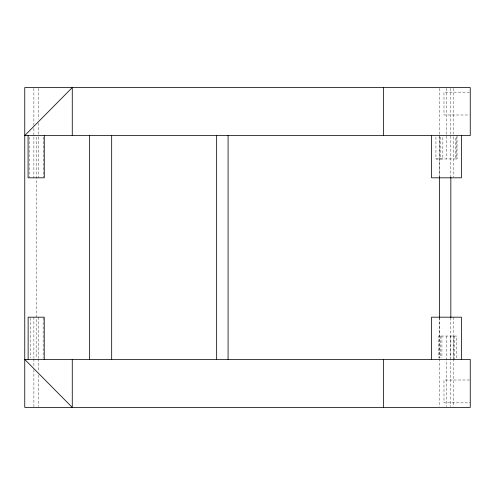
<?xml version="1.0" encoding="UTF-8"?>
<svg xmlns="http://www.w3.org/2000/svg" width="495" height="495" viewBox="0 0 495 495"><rect width="100%" height="100%" fill="white"/><g stroke="black" fill="none" stroke-linecap="round" stroke-linejoin="round"><path stroke-width="0.37" stroke-dasharray="2.48 1.86" d="M457.034 135.556L457.034 158.969L455.511 158.969L455.511 137.066M469.477 92.144L443.978 92.144L443.978 114.995L469.477 114.995M435.94 137.066L435.94 158.969L442.858 158.969L442.858 137.066M435.94 158.969L457.034 158.969M469.477 380.005L443.978 380.005L443.978 402.856L470.25 402.856M456.594 137.066L456.594 158.969M456.563 357.935L456.563 336.031L438.607 336.031L438.607 357.935M454.682 336.031L454.682 359.444M453.519 336.031L453.519 359.444M453.34 88.351L453.34 136.168M453.34 136.942L453.34 177.049M453.34 317.184L453.34 358.058M453.34 358.832L453.34 406.649M450.834 88.345L450.834 177.247M450.834 317.753L450.834 357.904M450.821 336.031L450.821 406.655M446.261 88.345L446.261 158.969M446.267 336.031L446.267 406.655M441.93 336.031L441.93 357.935M440.525 336.031L440.525 357.935M440.5 137.066L440.5 158.969M439.634 88.351L439.634 136.168M439.634 136.942L439.634 177.816M439.634 317.184L439.634 358.058M439.634 358.832L439.634 406.649M439.405 135.556L439.405 177.247M439.405 317.753L439.405 357.904M43.189 137.09L43.189 177.049M43.145 317.951L43.145 357.91M38.455 88.351L38.455 119.202M38.455 123.057L38.455 136.168M38.455 136.942L38.455 177.816M38.455 317.184L38.455 358.058M38.455 358.832L38.455 371.943M38.455 375.031L38.455 406.649M36.172 137.096L36.172 357.904M33.889 88.351L33.889 125.371M33.889 128.459L33.889 136.168M33.889 136.942L33.889 177.816M33.889 317.184L33.889 358.058M33.889 358.832L33.889 366.541M33.889 369.629L33.889 406.649M30.48 317.951L30.48 357.91M29.162 137.09L29.162 177.049"/><path stroke-width="0.74" d="M461.408 135.556L461.408 177.816L431.566 177.816L431.566 135.556M461.396 359.444L461.396 317.184L431.578 317.184L431.578 359.444M450.834 177.247L450.834 317.753M439.405 177.247L439.405 317.753M383.433 87.578L383.433 135.556M383.433 359.444L383.433 407.422M228.084 135.556L228.084 359.444M216.655 135.556L216.655 359.444M111.678 135.556L111.678 359.444M89.644 135.556L89.644 359.444M72.27 135.556L72.27 87.578L24.75 135.556L470.25 135.556L470.25 87.578L24.75 87.578L24.75 407.422L470.25 407.422L470.25 359.444L24.75 359.444L72.27 407.422L72.27 359.444M44.272 135.556L44.272 177.816L28.073 177.816L28.073 135.556M44.222 359.444L44.222 317.184L28.128 317.184L28.128 359.444"/></g></svg>
